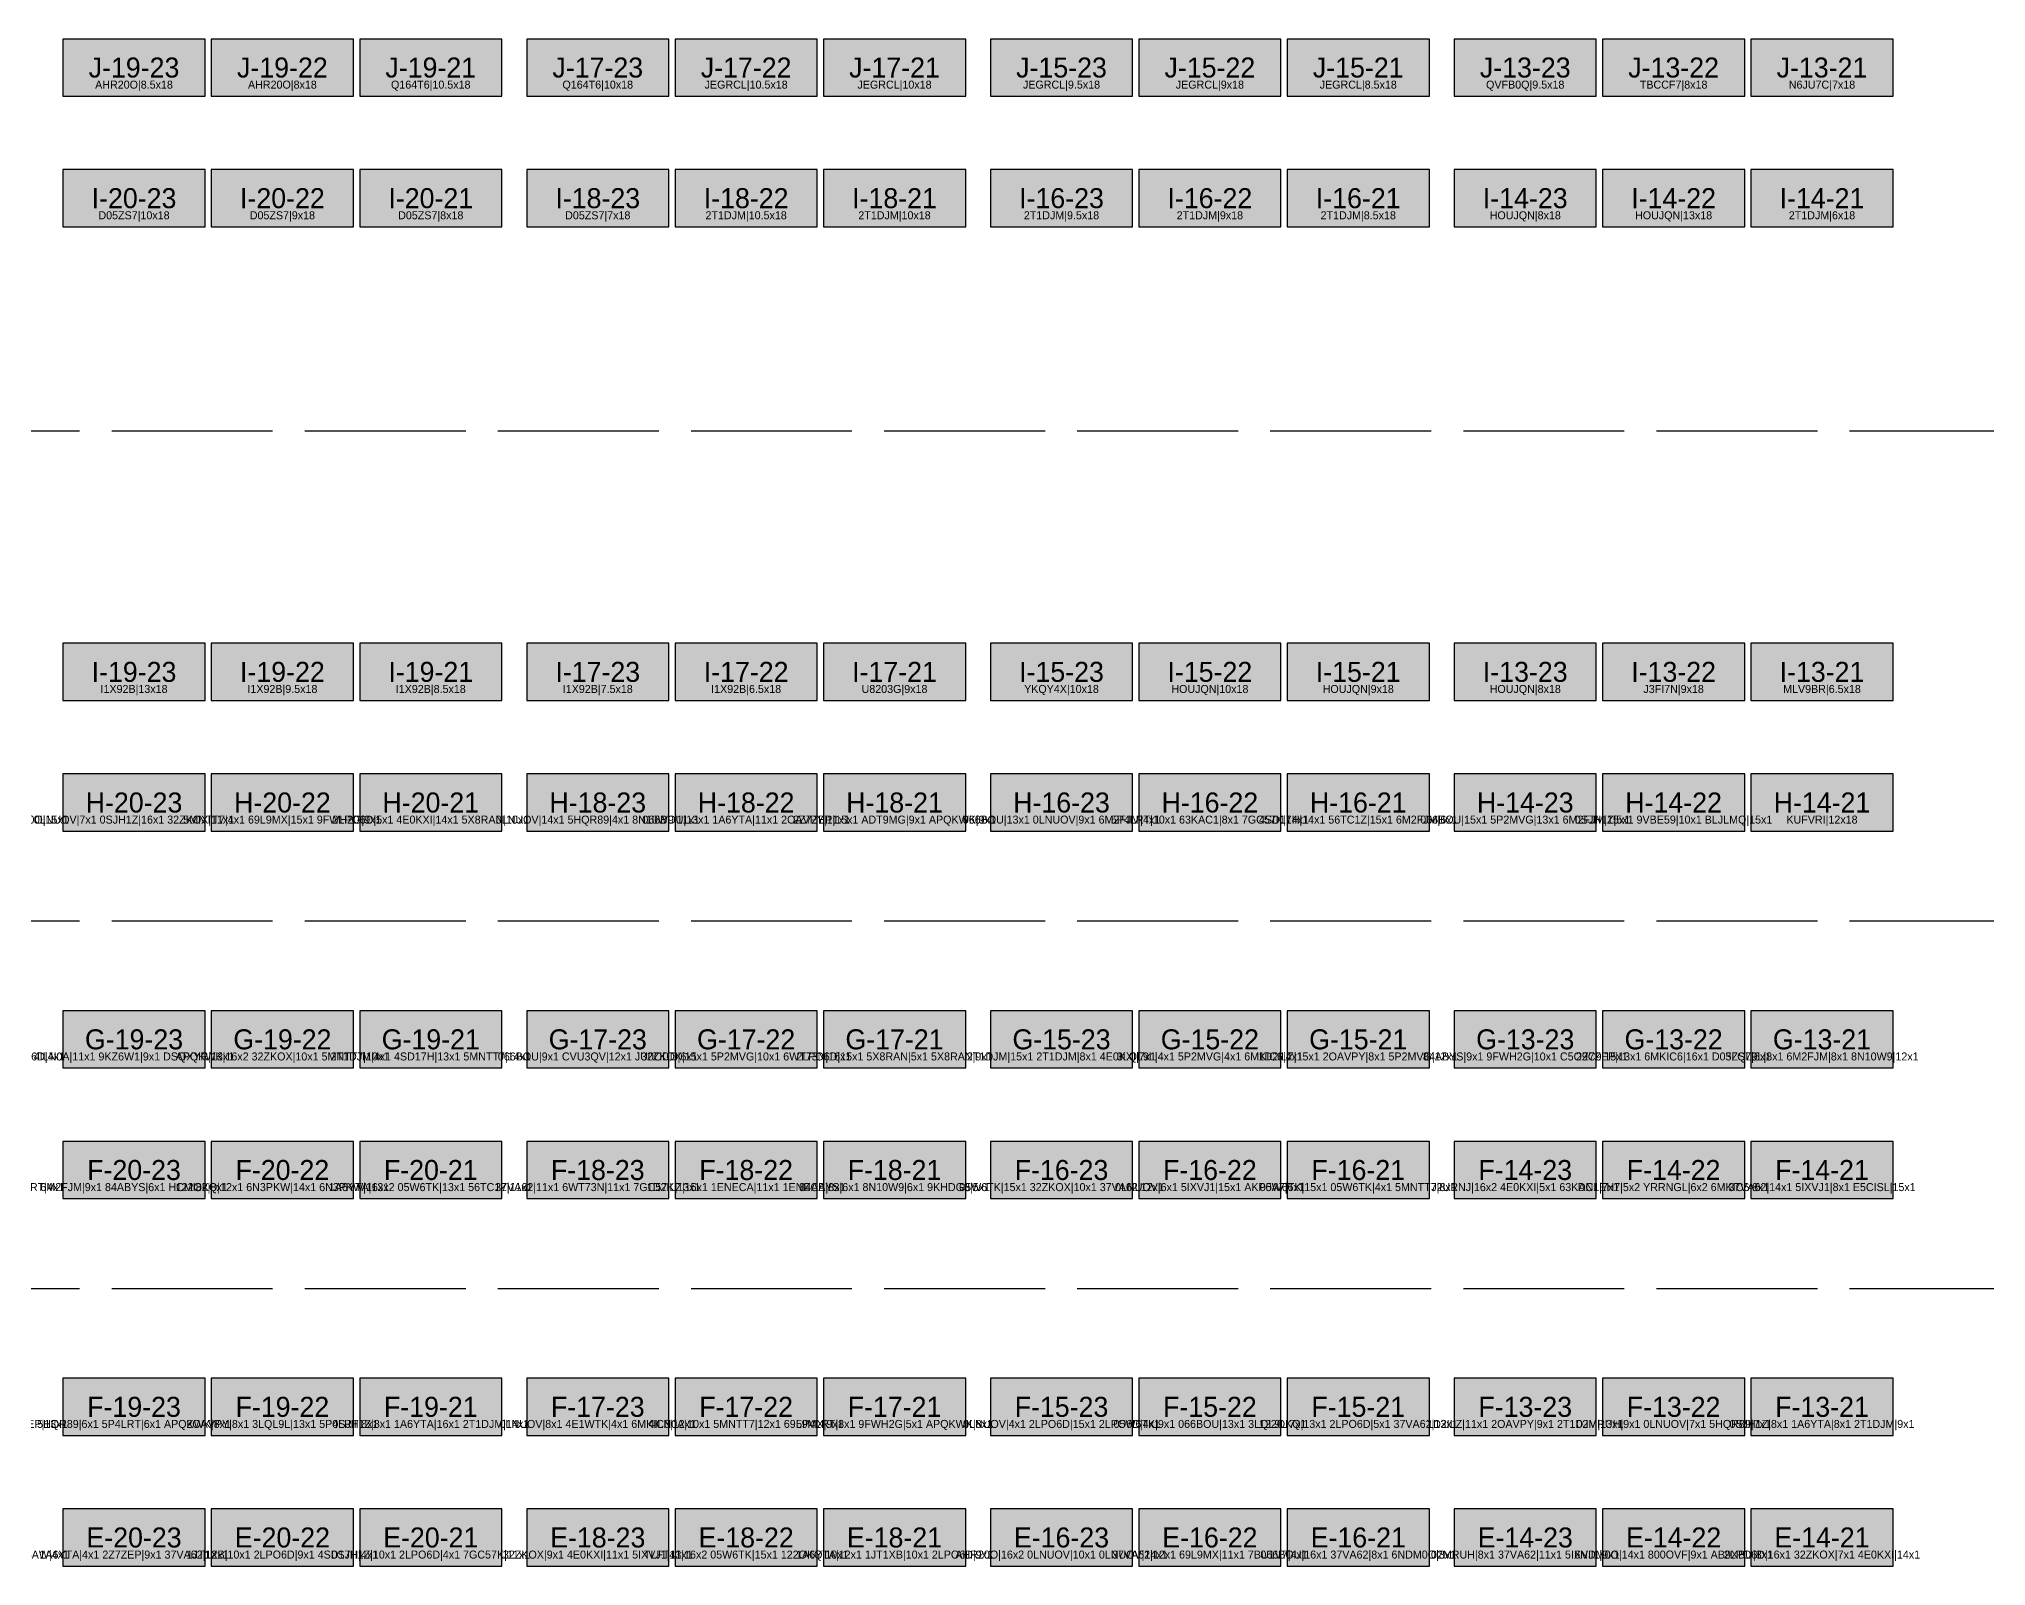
# Model space of a CAD drawing. Header units: metres. Extents: x 0 to 111, y -140 to 53.
# Drawn here: x 10.57 to 25.94, y -53.03 to -40.97 of the extents above; entities that cross this region are included whole.
import ezdxf
from ezdxf.enums import TextEntityAlignment as Align

# ---------------------------------------------------------------- set-up
doc = ezdxf.new("R2010")
doc.units = ezdxf.units.M
doc.linetypes.add('DASHED', pattern=[1.524, 1.27, -0.254])
for name, color, linetype in [('LABELS', 7, 'Continuous'), ('RACK_L2', 7, 'Continuous'), ('STOCK_ONLY', 254, 'Continuous'), ('WALKWAYS', 8, 'Continuous'), ('ZONE_A', 1, 'Continuous'), ('ZONE_B', 30, 'Continuous'), ('ZONE_C', 5, 'Continuous'), ('ZONE_N', 8, 'Continuous')]:
    doc.layers.add(name, color=color, linetype=linetype)

msp = doc.modelspace()

# ---------------------------------------------------------------- hatches: boundary and pattern name
at = {"layer": 'STOCK_ONLY'}
for points in [[(11.93, -41.426), (13.052, -41.426), (13.052, -40.975), (11.93, -40.975)], [(13.101, -41.426), (14.224, -41.426), (14.224, -40.975), (13.101, -40.975)], [(15.59, -41.426), (16.712, -41.426), (16.712, -40.975), (15.59, -40.975)], [(18.079, -41.426), (19.201, -41.426), (19.201, -40.975), (18.079, -40.975)], [(19.25, -41.426), (20.372, -41.426), (20.372, -40.975), (19.25, -40.975)], [(20.421, -41.426), (21.544, -41.426), (21.544, -40.975), (20.421, -40.975)], [(13.101, -42.457), (14.224, -42.457), (14.224, -42.006), (13.101, -42.006)], [(16.761, -42.457), (17.884, -42.457), (17.884, -42.006), (16.761, -42.006)], [(18.079, -42.457), (19.201, -42.457), (19.201, -42.006), (18.079, -42.006)], [(21.739, -42.457), (22.861, -42.457), (22.861, -42.006), (21.739, -42.006)], [(11.93, -53.026), (13.052, -53.026), (13.052, -52.575), (11.93, -52.575)]]:
    msp.add_hatch(color=254, dxfattribs=at).paths.add_polyline_path(points)
at = {"layer": 'ZONE_A'}
for points in [[(10.759, -41.426), (11.881, -41.426), (11.881, -40.975), (10.759, -40.975)], [(16.761, -41.426), (17.884, -41.426), (17.884, -40.975), (16.761, -40.975)], [(21.739, -41.426), (22.861, -41.426), (22.861, -40.975), (21.739, -40.975)], [(22.91, -41.426), (24.032, -41.426), (24.032, -40.975), (22.91, -40.975)], [(10.759, -42.457), (11.881, -42.457), (11.881, -42.006), (10.759, -42.006)], [(11.93, -42.457), (13.052, -42.457), (13.052, -42.006), (11.93, -42.006)], [(15.59, -42.457), (16.712, -42.457), (16.712, -42.006), (15.59, -42.006)], [(19.25, -42.457), (20.372, -42.457), (20.372, -42.006), (19.25, -42.006)], [(20.421, -42.457), (21.544, -42.457), (21.544, -42.006), (20.421, -42.006)], [(11.93, -46.194), (13.052, -46.194), (13.052, -45.743), (11.93, -45.743)], [(22.91, -46.194), (24.032, -46.194), (24.032, -45.743), (22.91, -45.743)], [(13.101, -47.226), (14.224, -47.226), (14.224, -46.775), (13.101, -46.775)], [(14.419, -47.226), (15.541, -47.226), (15.541, -46.775), (14.419, -46.775)], [(15.59, -47.226), (16.712, -47.226), (16.712, -46.775), (15.59, -46.775)], [(18.079, -47.226), (19.201, -47.226), (19.201, -46.775), (18.079, -46.775)], [(19.25, -47.226), (20.372, -47.226), (20.372, -46.775), (19.25, -46.775)], [(20.421, -47.226), (21.544, -47.226), (21.544, -46.775), (20.421, -46.775)], [(24.081, -47.226), (25.204, -47.226), (25.204, -46.775), (24.081, -46.775)], [(11.93, -49.094), (13.052, -49.094), (13.052, -48.643), (11.93, -48.643)], [(13.101, -49.094), (14.224, -49.094), (14.224, -48.643), (13.101, -48.643)], [(15.59, -49.094), (16.712, -49.094), (16.712, -48.643), (15.59, -48.643)], [(16.761, -49.094), (17.884, -49.094), (17.884, -48.643), (16.761, -48.643)], [(18.079, -49.094), (19.201, -49.094), (19.201, -48.643), (18.079, -48.643)], [(24.081, -49.094), (25.204, -49.094), (25.204, -48.643), (24.081, -48.643)], [(10.759, -50.126), (11.881, -50.126), (11.881, -49.675), (10.759, -49.675)], [(11.93, -50.126), (13.052, -50.126), (13.052, -49.675), (11.93, -49.675)], [(13.101, -50.126), (14.224, -50.126), (14.224, -49.675), (13.101, -49.675)], [(15.59, -50.126), (16.712, -50.126), (16.712, -49.675), (15.59, -49.675)], [(16.761, -50.126), (17.884, -50.126), (17.884, -49.675), (16.761, -49.675)], [(18.079, -50.126), (19.201, -50.126), (19.201, -49.675), (18.079, -49.675)], [(19.25, -50.126), (20.372, -50.126), (20.372, -49.675), (19.25, -49.675)], [(21.739, -50.126), (22.861, -50.126), (22.861, -49.675), (21.739, -49.675)], [(22.91, -50.126), (24.032, -50.126), (24.032, -49.675), (22.91, -49.675)], [(24.081, -50.126), (25.204, -50.126), (25.204, -49.675), (24.081, -49.675)], [(10.759, -51.994), (11.881, -51.994), (11.881, -51.543), (10.759, -51.543)], [(11.93, -51.994), (13.052, -51.994), (13.052, -51.543), (11.93, -51.543)], [(13.101, -51.994), (14.224, -51.994), (14.224, -51.543), (13.101, -51.543)], [(18.079, -51.994), (19.201, -51.994), (19.201, -51.543), (18.079, -51.543)], [(19.25, -51.994), (20.372, -51.994), (20.372, -51.543), (19.25, -51.543)], [(20.421, -51.994), (21.544, -51.994), (21.544, -51.543), (20.421, -51.543)], [(21.739, -51.994), (22.861, -51.994), (22.861, -51.543), (21.739, -51.543)], [(22.91, -51.994), (24.032, -51.994), (24.032, -51.543), (22.91, -51.543)], [(24.081, -51.994), (25.204, -51.994), (25.204, -51.543), (24.081, -51.543)], [(15.59, -53.026), (16.712, -53.026), (16.712, -52.575), (15.59, -52.575)], [(16.761, -53.026), (17.884, -53.026), (17.884, -52.575), (16.761, -52.575)], [(18.079, -53.026), (19.201, -53.026), (19.201, -52.575), (18.079, -52.575)], [(19.25, -53.026), (20.372, -53.026), (20.372, -52.575), (19.25, -52.575)], [(20.421, -53.026), (21.544, -53.026), (21.544, -52.575), (20.421, -52.575)], [(22.91, -53.026), (24.032, -53.026), (24.032, -52.575), (22.91, -52.575)]]:
    msp.add_hatch(color=1, dxfattribs=at).paths.add_polyline_path(points)
at = {"layer": 'ZONE_B'}
for points in [[(14.419, -41.426), (15.541, -41.426), (15.541, -40.975), (14.419, -40.975)], [(24.081, -41.426), (25.204, -41.426), (25.204, -40.975), (24.081, -40.975)], [(14.419, -42.457), (15.541, -42.457), (15.541, -42.006), (14.419, -42.006)], [(22.91, -42.457), (24.032, -42.457), (24.032, -42.006), (22.91, -42.006)], [(24.081, -42.457), (25.204, -42.457), (25.204, -42.006), (24.081, -42.006)], [(10.759, -46.194), (11.881, -46.194), (11.881, -45.743), (10.759, -45.743)], [(13.101, -46.194), (14.224, -46.194), (14.224, -45.743), (13.101, -45.743)], [(14.419, -46.194), (15.541, -46.194), (15.541, -45.743), (14.419, -45.743)], [(16.761, -46.194), (17.884, -46.194), (17.884, -45.743), (16.761, -45.743)], [(18.079, -46.194), (19.201, -46.194), (19.201, -45.743), (18.079, -45.743)], [(19.25, -46.194), (20.372, -46.194), (20.372, -45.743), (19.25, -45.743)], [(20.421, -46.194), (21.544, -46.194), (21.544, -45.743), (20.421, -45.743)], [(21.739, -46.194), (22.861, -46.194), (22.861, -45.743), (21.739, -45.743)], [(11.93, -47.226), (13.052, -47.226), (13.052, -46.775), (11.93, -46.775)], [(16.761, -47.226), (17.884, -47.226), (17.884, -46.775), (16.761, -46.775)], [(21.739, -47.226), (22.861, -47.226), (22.861, -46.775), (21.739, -46.775)], [(22.91, -47.226), (24.032, -47.226), (24.032, -46.775), (22.91, -46.775)], [(10.759, -49.094), (11.881, -49.094), (11.881, -48.643), (10.759, -48.643)], [(14.419, -49.094), (15.541, -49.094), (15.541, -48.643), (14.419, -48.643)], [(19.25, -49.094), (20.372, -49.094), (20.372, -48.643), (19.25, -48.643)], [(20.421, -49.094), (21.544, -49.094), (21.544, -48.643), (20.421, -48.643)], [(22.91, -49.094), (24.032, -49.094), (24.032, -48.643), (22.91, -48.643)], [(20.421, -50.126), (21.544, -50.126), (21.544, -49.675), (20.421, -49.675)], [(14.419, -51.994), (15.541, -51.994), (15.541, -51.543), (14.419, -51.543)], [(15.59, -51.994), (16.712, -51.994), (16.712, -51.543), (15.59, -51.543)], [(16.761, -51.994), (17.884, -51.994), (17.884, -51.543), (16.761, -51.543)], [(13.101, -53.026), (14.224, -53.026), (14.224, -52.575), (13.101, -52.575)], [(21.739, -53.026), (22.861, -53.026), (22.861, -52.575), (21.739, -52.575)], [(24.081, -53.026), (25.204, -53.026), (25.204, -52.575), (24.081, -52.575)]]:
    msp.add_hatch(color=30, dxfattribs=at).paths.add_polyline_path(points)
at = {"layer": 'ZONE_C'}
for points in [[(15.59, -46.194), (16.712, -46.194), (16.712, -45.743), (15.59, -45.743)], [(24.081, -46.194), (25.204, -46.194), (25.204, -45.743), (24.081, -45.743)], [(10.759, -47.226), (11.881, -47.226), (11.881, -46.775), (10.759, -46.775)], [(14.419, -50.126), (15.541, -50.126), (15.541, -49.675), (14.419, -49.675)], [(10.759, -53.026), (11.881, -53.026), (11.881, -52.575), (10.759, -52.575)], [(14.419, -53.026), (15.541, -53.026), (15.541, -52.575), (14.419, -52.575)]]:
    msp.add_hatch(color=5, dxfattribs=at).paths.add_polyline_path(points)
at = {"layer": 'ZONE_N'}
msp.add_hatch(color=8, dxfattribs=at).paths.add_polyline_path([(21.739, -49.094), (22.861, -49.094), (22.861, -48.643), (21.739, -48.643)])

# ---------------------------------------------------------------- linework, layer by layer
at = {"layer": 'RACK_L2'}
for points in [[(10.759, -41.426), (11.881, -41.426), (11.881, -40.975), (10.759, -40.975)], [(11.93, -41.426), (13.052, -41.426), (13.052, -40.975), (11.93, -40.975)], [(13.101, -41.426), (14.224, -41.426), (14.224, -40.975), (13.101, -40.975)], [(14.419, -41.426), (15.541, -41.426), (15.541, -40.975), (14.419, -40.975)], [(15.59, -41.426), (16.712, -41.426), (16.712, -40.975), (15.59, -40.975)], [(16.761, -41.426), (17.884, -41.426), (17.884, -40.975), (16.761, -40.975)], [(18.079, -41.426), (19.201, -41.426), (19.201, -40.975), (18.079, -40.975)], [(19.25, -41.426), (20.372, -41.426), (20.372, -40.975), (19.25, -40.975)], [(20.421, -41.426), (21.544, -41.426), (21.544, -40.975), (20.421, -40.975)], [(21.739, -41.426), (22.861, -41.426), (22.861, -40.975), (21.739, -40.975)], [(22.91, -41.426), (24.032, -41.426), (24.032, -40.975), (22.91, -40.975)], [(24.081, -41.426), (25.204, -41.426), (25.204, -40.975), (24.081, -40.975)], [(10.759, -42.457), (11.881, -42.457), (11.881, -42.006), (10.759, -42.006)], [(11.93, -42.457), (13.052, -42.457), (13.052, -42.006), (11.93, -42.006)], [(13.101, -42.457), (14.224, -42.457), (14.224, -42.006), (13.101, -42.006)], [(14.419, -42.457), (15.541, -42.457), (15.541, -42.006), (14.419, -42.006)], [(15.59, -42.457), (16.712, -42.457), (16.712, -42.006), (15.59, -42.006)], [(16.761, -42.457), (17.884, -42.457), (17.884, -42.006), (16.761, -42.006)], [(18.079, -42.457), (19.201, -42.457), (19.201, -42.006), (18.079, -42.006)], [(19.25, -42.457), (20.372, -42.457), (20.372, -42.006), (19.25, -42.006)], [(20.421, -42.457), (21.544, -42.457), (21.544, -42.006), (20.421, -42.006)], [(21.739, -42.457), (22.861, -42.457), (22.861, -42.006), (21.739, -42.006)], [(22.91, -42.457), (24.032, -42.457), (24.032, -42.006), (22.91, -42.006)], [(24.081, -42.457), (25.204, -42.457), (25.204, -42.006), (24.081, -42.006)], [(10.759, -46.194), (11.881, -46.194), (11.881, -45.743), (10.759, -45.743)], [(11.93, -46.194), (13.052, -46.194), (13.052, -45.743), (11.93, -45.743)], [(13.101, -46.194), (14.224, -46.194), (14.224, -45.743), (13.101, -45.743)], [(14.419, -46.194), (15.541, -46.194), (15.541, -45.743), (14.419, -45.743)], [(15.59, -46.194), (16.712, -46.194), (16.712, -45.743), (15.59, -45.743)], [(16.761, -46.194), (17.884, -46.194), (17.884, -45.743), (16.761, -45.743)], [(18.079, -46.194), (19.201, -46.194), (19.201, -45.743), (18.079, -45.743)], [(19.25, -46.194), (20.372, -46.194), (20.372, -45.743), (19.25, -45.743)], [(20.421, -46.194), (21.544, -46.194), (21.544, -45.743), (20.421, -45.743)], [(21.739, -46.194), (22.861, -46.194), (22.861, -45.743), (21.739, -45.743)], [(22.91, -46.194), (24.032, -46.194), (24.032, -45.743), (22.91, -45.743)], [(24.081, -46.194), (25.204, -46.194), (25.204, -45.743), (24.081, -45.743)], [(10.759, -47.226), (11.881, -47.226), (11.881, -46.775), (10.759, -46.775)], [(11.93, -47.226), (13.052, -47.226), (13.052, -46.775), (11.93, -46.775)], [(13.101, -47.226), (14.224, -47.226), (14.224, -46.775), (13.101, -46.775)], [(14.419, -47.226), (15.541, -47.226), (15.541, -46.775), (14.419, -46.775)], [(15.59, -47.226), (16.712, -47.226), (16.712, -46.775), (15.59, -46.775)], [(16.761, -47.226), (17.884, -47.226), (17.884, -46.775), (16.761, -46.775)], [(18.079, -47.226), (19.201, -47.226), (19.201, -46.775), (18.079, -46.775)], [(19.25, -47.226), (20.372, -47.226), (20.372, -46.775), (19.25, -46.775)], [(20.421, -47.226), (21.544, -47.226), (21.544, -46.775), (20.421, -46.775)], [(21.739, -47.226), (22.861, -47.226), (22.861, -46.775), (21.739, -46.775)], [(22.91, -47.226), (24.032, -47.226), (24.032, -46.775), (22.91, -46.775)], [(24.081, -47.226), (25.204, -47.226), (25.204, -46.775), (24.081, -46.775)], [(10.759, -49.094), (11.881, -49.094), (11.881, -48.643), (10.759, -48.643)], [(11.93, -49.094), (13.052, -49.094), (13.052, -48.643), (11.93, -48.643)], [(13.101, -49.094), (14.224, -49.094), (14.224, -48.643), (13.101, -48.643)], [(14.419, -49.094), (15.541, -49.094), (15.541, -48.643), (14.419, -48.643)], [(15.59, -49.094), (16.712, -49.094), (16.712, -48.643), (15.59, -48.643)], [(16.761, -49.094), (17.884, -49.094), (17.884, -48.643), (16.761, -48.643)], [(18.079, -49.094), (19.201, -49.094), (19.201, -48.643), (18.079, -48.643)], [(19.25, -49.094), (20.372, -49.094), (20.372, -48.643), (19.25, -48.643)], [(20.421, -49.094), (21.544, -49.094), (21.544, -48.643), (20.421, -48.643)], [(21.739, -49.094), (22.861, -49.094), (22.861, -48.643), (21.739, -48.643)], [(22.91, -49.094), (24.032, -49.094), (24.032, -48.643), (22.91, -48.643)], [(24.081, -49.094), (25.204, -49.094), (25.204, -48.643), (24.081, -48.643)], [(10.759, -50.126), (11.881, -50.126), (11.881, -49.675), (10.759, -49.675)], [(11.93, -50.126), (13.052, -50.126), (13.052, -49.675), (11.93, -49.675)], [(13.101, -50.126), (14.224, -50.126), (14.224, -49.675), (13.101, -49.675)], [(14.419, -50.126), (15.541, -50.126), (15.541, -49.675), (14.419, -49.675)], [(15.59, -50.126), (16.712, -50.126), (16.712, -49.675), (15.59, -49.675)], [(16.761, -50.126), (17.884, -50.126), (17.884, -49.675), (16.761, -49.675)], [(18.079, -50.126), (19.201, -50.126), (19.201, -49.675), (18.079, -49.675)], [(19.25, -50.126), (20.372, -50.126), (20.372, -49.675), (19.25, -49.675)], [(20.421, -50.126), (21.544, -50.126), (21.544, -49.675), (20.421, -49.675)], [(21.739, -50.126), (22.861, -50.126), (22.861, -49.675), (21.739, -49.675)], [(22.91, -50.126), (24.032, -50.126), (24.032, -49.675), (22.91, -49.675)], [(24.081, -50.126), (25.204, -50.126), (25.204, -49.675), (24.081, -49.675)], [(10.759, -51.994), (11.881, -51.994), (11.881, -51.543), (10.759, -51.543)], [(11.93, -51.994), (13.052, -51.994), (13.052, -51.543), (11.93, -51.543)], [(13.101, -51.994), (14.224, -51.994), (14.224, -51.543), (13.101, -51.543)], [(14.419, -51.994), (15.541, -51.994), (15.541, -51.543), (14.419, -51.543)], [(15.59, -51.994), (16.712, -51.994), (16.712, -51.543), (15.59, -51.543)], [(16.761, -51.994), (17.884, -51.994), (17.884, -51.543), (16.761, -51.543)], [(18.079, -51.994), (19.201, -51.994), (19.201, -51.543), (18.079, -51.543)], [(19.25, -51.994), (20.372, -51.994), (20.372, -51.543), (19.25, -51.543)], [(20.421, -51.994), (21.544, -51.994), (21.544, -51.543), (20.421, -51.543)], [(21.739, -51.994), (22.861, -51.994), (22.861, -51.543), (21.739, -51.543)], [(22.91, -51.994), (24.032, -51.994), (24.032, -51.543), (22.91, -51.543)], [(24.081, -51.994), (25.204, -51.994), (25.204, -51.543), (24.081, -51.543)], [(10.759, -53.026), (11.881, -53.026), (11.881, -52.575), (10.759, -52.575)], [(11.93, -53.026), (13.052, -53.026), (13.052, -52.575), (11.93, -52.575)], [(13.101, -53.026), (14.224, -53.026), (14.224, -52.575), (13.101, -52.575)], [(14.419, -53.026), (15.541, -53.026), (15.541, -52.575), (14.419, -52.575)], [(15.59, -53.026), (16.712, -53.026), (16.712, -52.575), (15.59, -52.575)], [(16.761, -53.026), (17.884, -53.026), (17.884, -52.575), (16.761, -52.575)], [(18.079, -53.026), (19.201, -53.026), (19.201, -52.575), (18.079, -52.575)], [(19.25, -53.026), (20.372, -53.026), (20.372, -52.575), (19.25, -52.575)], [(20.421, -53.026), (21.544, -53.026), (21.544, -52.575), (20.421, -52.575)], [(21.739, -53.026), (22.861, -53.026), (22.861, -52.575), (21.739, -52.575)], [(22.91, -53.026), (24.032, -53.026), (24.032, -52.575), (22.91, -52.575)], [(24.081, -53.026), (25.204, -53.026), (25.204, -52.575), (24.081, -52.575)]]:
    msp.add_lwpolyline(points, close=True, dxfattribs=at)
at = {"layer": 'WALKWAYS', "linetype": 'DASHED'}
for p, q in [((2, -44.068), (48.456, -44.068)), ((2, -47.934), (48.456, -47.934)), ((2, -50.834), (48.456, -50.834))]:
    msp.add_line(p, q, dxfattribs=at)

# ---------------------------------------------------------------- texts
at = {"layer": 'LABELS'}
for s, height, p in [('J-19-23', 0.1579, (11.32, -41.2)), ('J-19-22', 0.1579, (12.491, -41.2)), ('J-19-21', 0.1579, (13.662, -41.2)), ('J-17-23', 0.1579, (14.98, -41.2)), ('J-17-22', 0.1579, (16.151, -41.2)), ('J-17-21', 0.1579, (17.322, -41.2)), ('J-15-23', 0.1579, (18.64, -41.2)), ('J-15-22', 0.1579, (19.811, -41.2)), ('J-15-21', 0.1579, (20.982, -41.2)), ('J-13-23', 0.1579, (22.3, -41.2)), ('J-13-22', 0.1579, (23.471, -41.2)), ('J-13-21', 0.1579, (24.642, -41.2)), ('AHR20O|8.5x18', 0.06314, (11.32, -41.335)), ('AHR20O|8x18', 0.06314, (12.491, -41.335)), ('Q164T6|10.5x18', 0.06314, (13.662, -41.335)), ('Q164T6|10x18', 0.06314, (14.98, -41.335)), ('JEGRCL|10.5x18', 0.06314, (16.151, -41.335)), ('JEGRCL|10x18', 0.06314, (17.322, -41.335)), ('JEGRCL|9.5x18', 0.06314, (18.64, -41.335)), ('JEGRCL|9x18', 0.06314, (19.811, -41.335)), ('JEGRCL|8.5x18', 0.06314, (20.982, -41.335)), ('QVFB0Q|9.5x18', 0.06314, (22.3, -41.335)), ('TBCCF7|8x18', 0.06314, (23.471, -41.335)), ('N6JU7C|7x18', 0.06314, (24.642, -41.335)), ('I-20-23', 0.1579, (11.32, -42.231)), ('I-20-22', 0.1579, (12.491, -42.231)), ('I-20-21', 0.1579, (13.662, -42.231)), ('I-18-23', 0.1579, (14.98, -42.231)), ('I-18-22', 0.1579, (16.151, -42.231)), ('I-18-21', 0.1579, (17.322, -42.231)), ('I-16-23', 0.1579, (18.64, -42.231)), ('I-16-22', 0.1579, (19.811, -42.231)), ('I-16-21', 0.1579, (20.982, -42.231)), ('I-14-23', 0.1579, (22.3, -42.231)), ('I-14-22', 0.1579, (23.471, -42.231)), ('I-14-21', 0.1579, (24.642, -42.231)), ('D05ZS7|10x18', 0.06314, (11.32, -42.366)), ('D05ZS7|9x18', 0.06314, (12.491, -42.366)), ('D05ZS7|8x18', 0.06314, (13.662, -42.366)), ('D05ZS7|7x18', 0.06314, (14.98, -42.366)), ('2T1DJM|10.5x18', 0.06314, (16.151, -42.366)), ('2T1DJM|10x18', 0.06314, (17.322, -42.366)), ('2T1DJM|9.5x18', 0.06314, (18.64, -42.366)), ('2T1DJM|9x18', 0.06314, (19.811, -42.366)), ('2T1DJM|8.5x18', 0.06314, (20.982, -42.366)), ('HOUJQN|8x18', 0.06314, (22.3, -42.366)), ('HOUJQN|13x18', 0.06314, (23.471, -42.366)), ('2T1DJM|6x18', 0.06314, (24.642, -42.366)), ('I-19-23', 0.1579, (11.32, -45.969)), ('I-19-22', 0.1579, (12.491, -45.969)), ('I-19-21', 0.1579, (13.662, -45.969)), ('I-17-23', 0.1579, (14.98, -45.969)), ('I-17-22', 0.1579, (16.151, -45.969)), ('I-17-21', 0.1579, (17.322, -45.969)), ('I-15-23', 0.1579, (18.64, -45.969)), ('I-15-22', 0.1579, (19.811, -45.969)), ('I-15-21', 0.1579, (20.982, -45.969)), ('I-13-23', 0.1579, (22.3, -45.969)), ('I-13-22', 0.1579, (23.471, -45.969)), ('I-13-21', 0.1579, (24.642, -45.969)), ('I1X92B|13x18', 0.06314, (11.32, -46.104)), ('I1X92B|9.5x18', 0.06314, (12.491, -46.104)), ('I1X92B|8.5x18', 0.06314, (13.662, -46.104)), ('I1X92B|7.5x18', 0.06314, (14.98, -46.104)), ('I1X92B|6.5x18', 0.06314, (16.151, -46.104)), ('U8203G|9x18', 0.06314, (17.322, -46.104)), ('YKQY4X|10x18', 0.06314, (18.64, -46.104)), ('HOUJQN|10x18', 0.06314, (19.811, -46.104)), ('HOUJQN|9x18', 0.06314, (20.982, -46.104)), ('HOUJQN|8x18', 0.06314, (22.3, -46.104)), ('J3FI7N|9x18', 0.06314, (23.471, -46.104)), ('MLV9BR|6.5x18', 0.06314, (24.642, -46.104)), ('H-20-23', 0.1579, (11.32, -47)), ('H-20-22', 0.1579, (12.491, -47)), ('H-20-21', 0.1579, (13.662, -47)), ('H-18-23', 0.1579, (14.98, -47)), ('H-18-22', 0.1579, (16.151, -47)), ('H-18-21', 0.1579, (17.322, -47)), ('H-16-23', 0.1579, (18.64, -47)), ('H-16-22', 0.1579, (19.811, -47)), ('H-16-21', 0.1579, (20.982, -47)), ('H-14-23', 0.1579, (22.3, -47)), ('H-14-22', 0.1579, (23.471, -47)), ('H-14-21', 0.1579, (24.642, -47)), ('2Z7ZEP|11x1 5MNTT7|8x1 6NDM0O|15x1', 0.06314, (10.002, -47.135)), ('0LNUOV|7x1 0SJH1Z|16x1 32ZKOX|11x1', 0.06314, (11.32, -47.135)), ('5MNTT7|4x1 69L9MX|15x1 9FWH2G|9x1', 0.06314, (12.491, -47.135)), ('2LPO6D|5x1 4E0KXI|14x1 5X8RAN|10x1', 0.06314, (13.662, -47.135)), ('0LNUOV|14x1 5HQR89|4x1 8N10W9|11x1', 0.06314, (14.98, -47.135)), ('066BOU|13x1 1A6YTA|11x1 2OAVPY|11x1', 0.06314, (16.151, -47.135)), ('2Z7ZEP|15x1 ADT9MG|9x1 APQKWK|9x1', 0.06314, (17.322, -47.135)), ('066BOU|13x1 0LNUOV|9x1 6M2FJM|4x1', 0.06314, (18.64, -47.135)), ('5P4LRT|10x1 63KAC1|8x1 7GC57K|14x1', 0.06314, (19.811, -47.135)), ('4SD17H|14x1 56TC1Z|15x1 6M2FJM|6x1', 0.06314, (20.982, -47.135)), ('066BOU|15x1 5P2MVG|13x1 6M2FJM|15x1', 0.06314, (22.3, -47.135)), ('0SJH1Z|5x1 9VBE59|10x1 BLJLMQ|15x1', 0.06314, (23.471, -47.135)), ('KUFVRI|12x18', 0.06314, (24.642, -47.135)), ('G-19-23', 0.1579, (11.32, -48.869)), ('G-19-22', 0.1579, (12.491, -48.869)), ('G-19-21', 0.1579, (13.662, -48.869)), ('G-17-23', 0.1579, (14.98, -48.869)), ('G-17-22', 0.1579, (16.151, -48.869)), ('G-17-21', 0.1579, (17.322, -48.869)), ('G-15-23', 0.1579, (18.64, -48.869)), ('G-15-22', 0.1579, (19.811, -48.869)), ('G-15-21', 0.1579, (20.982, -48.869)), ('G-13-23', 0.1579, (22.3, -48.869)), ('G-13-22', 0.1579, (23.471, -48.869)), ('G-13-21', 0.1579, (24.642, -48.869)), ('0SJH1Z|16x1 1JT1XB|12x1 2LPO6D|4x1', 0.06314, (10.002, -49.004)), ('4ILN0A|11x1 9KZ6W1|9x1 DSQXYR|13x1', 0.06314, (11.32, -49.004)), ('APQKWK|16x2 32ZKOX|10x1 5MNTT7|10x1', 0.06314, (12.491, -49.004)), ('2T1DJM|4x1 4SD17H|13x1 5MNTT7|14x1', 0.06314, (13.662, -49.004)), ('066BOU|9x1 CVU3QV|12x1 JU0ODD|6x1', 0.06314, (14.98, -49.004)), ('32ZKOX|15x1 5P2MVG|10x1 6WT73N|16x1', 0.06314, (16.151, -49.004)), ('2LPO6D|15x1 5X8RAN|5x1 5X8RAN|9x1', 0.06314, (17.322, -49.004)), ('2T1DJM|15x1 2T1DJM|8x1 4E0KXI|7x1', 0.06314, (18.64, -49.004)), ('3LQL9L|4x1 5P2MVG|4x1 6MKIC6|4x1', 0.06314, (19.811, -49.004)), ('1D2ILZ|15x1 2OAVPY|8x1 5P2MVG|12x1', 0.06314, (20.982, -49.004)), ('84ABYS|9x1 9FWH2G|10x1 C5O9C9|15x1', 0.06314, (22.3, -49.004)), ('2Z7ZEP|13x1 6MKIC6|16x1 D05ZS7|6x1', 0.06314, (23.471, -49.004)), ('3LQL9L|8x1 6M2FJM|8x1 8N10W9|12x1', 0.06314, (24.642, -49.004)), ('F-20-23', 0.1579, (11.32, -49.9)), ('F-20-22', 0.1579, (12.491, -49.9)), ('F-20-21', 0.1579, (13.662, -49.9)), ('F-18-23', 0.1579, (14.98, -49.9)), ('F-18-22', 0.1579, (16.151, -49.9)), ('F-18-21', 0.1579, (17.322, -49.9)), ('F-16-23', 0.1579, (18.64, -49.9)), ('F-16-22', 0.1579, (19.811, -49.9)), ('F-16-21', 0.1579, (20.982, -49.9)), ('F-14-23', 0.1579, (22.3, -49.9)), ('F-14-22', 0.1579, (23.471, -49.9)), ('F-14-21', 0.1579, (24.642, -49.9)), ('0LNUOV|13x1 2T1DJM|4x1 5P4LRT|4x1', 0.06314, (10.002, -50.035)), ('6M2FJM|9x1 84ABYS|6x1 HCMI82|8x1', 0.06314, (11.32, -50.035)), ('122OKQ|12x1 6N3PKW|14x1 6N3PKW|16x1', 0.06314, (12.491, -50.035)), ('1A6YTA|13x2 05W6TK|13x1 56TC1Z|11x1', 0.06314, (13.662, -50.035)), ('37VA62|11x1 6WT73N|11x1 7GC57K|13x1', 0.06314, (14.98, -50.035)), ('1D2ILZ|15x1 1ENECA|11x1 1ENECA|8x1', 0.06314, (16.151, -50.035)), ('84ABYS|6x1 8N10W9|6x1 9KHDG3|5x1', 0.06314, (17.322, -50.035)), ('05W6TK|15x1 32ZKOX|10x1 37VA62|12x1', 0.06314, (18.64, -50.035)), ('0LNUOV|6x1 5IXVJ1|15x1 AKP0A7|6x1', 0.06314, (19.811, -50.035)), ('05W6TK|15x1 05W6TK|4x1 5MNTT7|8x1', 0.06314, (20.982, -50.035)), ('J2URNJ|16x2 4E0KXI|5x1 63KAC1|7x1', 0.06314, (22.3, -50.035)), ('DNLEH7|5x2 YRRNGL|6x2 6MKIC6|8x1', 0.06314, (23.471, -50.035)), ('37VA62|14x1 5IXVJ1|8x1 E5CISL|15x1', 0.06314, (24.642, -50.035)), ('F-19-23', 0.1579, (11.32, -51.769)), ('F-19-22', 0.1579, (12.491, -51.769)), ('F-19-21', 0.1579, (13.662, -51.769)), ('F-17-23', 0.1579, (14.98, -51.769)), ('F-17-22', 0.1579, (16.151, -51.769)), ('F-17-21', 0.1579, (17.322, -51.769)), ('F-15-23', 0.1579, (18.64, -51.769)), ('F-15-22', 0.1579, (19.811, -51.769)), ('F-15-21', 0.1579, (20.982, -51.769)), ('F-13-23', 0.1579, (22.3, -51.769)), ('F-13-22', 0.1579, (23.471, -51.769)), ('F-13-21', 0.1579, (24.642, -51.769)), ('066BOU|4x1 2OAVPY|12x1 2Z7ZEP|13x1', 0.06314, (10.002, -51.904)), ('5HQR89|6x1 5P4LRT|6x1 APQKWK|8x1', 0.06314, (11.32, -51.904)), ('2OAVPY|8x1 3LQL9L|13x1 5P4LRT|8x1', 0.06314, (12.491, -51.904)), ('0SJH1Z|8x1 1A6YTA|16x1 2T1DJM|14x1', 0.06314, (13.662, -51.904)), ('0LNUOV|8x1 4E1WTK|4x1 6MKIC6|12x1', 0.06314, (14.98, -51.904)), ('4ILN0A|10x1 5MNTT7|12x1 69L9MX|9x1', 0.06314, (16.151, -51.904)), ('5P4LRT|8x1 9FWH2G|5x1 APQKWK|8x1', 0.06314, (17.322, -51.904)), ('0LNUOV|4x1 2LPO6D|15x1 2LPO6D|4x1', 0.06314, (18.64, -51.904)), ('05W6TK|9x1 066BOU|13x1 3LQL9L|7x1', 0.06314, (19.811, -51.904)), ('122OKQ|13x1 2LPO6D|5x1 37VA62|13x1', 0.06314, (20.982, -51.904)), ('1D2ILZ|11x1 2OAVPY|9x1 2T1DJM|13x1', 0.06314, (22.3, -51.904)), ('02MRUH|9x1 0LNUOV|7x1 5HQR89|7x1', 0.06314, (23.471, -51.904)), ('0SJH1Z|8x1 1A6YTA|8x1 2T1DJM|9x1', 0.06314, (24.642, -51.904)), ('E-20-23', 0.1579, (11.32, -52.8)), ('E-20-22', 0.1579, (12.491, -52.8)), ('E-20-21', 0.1579, (13.662, -52.8)), ('E-18-23', 0.1579, (14.98, -52.8)), ('E-18-22', 0.1579, (16.151, -52.8)), ('E-18-21', 0.1579, (17.322, -52.8)), ('E-16-23', 0.1579, (18.64, -52.8)), ('E-16-22', 0.1579, (19.811, -52.8)), ('E-16-21', 0.1579, (20.982, -52.8)), ('E-14-23', 0.1579, (22.3, -52.8)), ('E-14-22', 0.1579, (23.471, -52.8)), ('E-14-21', 0.1579, (24.642, -52.8)), ('4SD17H|15x1 5MNTT7|10x1 8D9SAW|4x1', 0.06314, (10.002, -52.935)), ('1A6YTA|4x1 2Z7ZEP|9x1 37VA62|12x1', 0.06314, (11.32, -52.935)), ('1JT1XB|10x1 2LPO6D|9x1 4SD17H|4x1', 0.06314, (12.491, -52.935)), ('0SJH1Z|10x1 2LPO6D|4x1 7GC57K|11x1', 0.06314, (13.662, -52.935)), ('32ZKOX|9x1 4E0KXI|11x1 5IXVJ1|11x1', 0.06314, (14.98, -52.935)), ('TLFT43|16x2 05W6TK|15x1 122OKQ|10x1', 0.06314, (16.151, -52.935)), ('1A6YTA|12x1 1JT1XB|10x1 2LPO6D|9x1', 0.06314, (17.322, -52.935)), ('AHR20O|16x2 0LNUOV|10x1 0LNUOV|14x1', 0.06314, (18.64, -52.935)), ('37VA62|12x1 69L9MX|11x1 7BU1V7|4x1', 0.06314, (19.811, -52.935)), ('066BOU|16x1 37VA62|8x1 6NDM0O|8x1', 0.06314, (20.982, -52.935)), ('02MRUH|8x1 37VA62|11x1 5IXVJ1|9x1', 0.06314, (22.3, -52.935)), ('6NDM0O|14x1 800OVF|9x1 AB9XBU|8x1', 0.06314, (23.471, -52.935)), ('2LPO6D|16x1 32ZKOX|7x1 4E0KXI|14x1', 0.06314, (24.642, -52.935))]:
    msp.add_text(s, height=height, dxfattribs=at).set_placement(p, align=Align.MIDDLE_CENTER)

doc.saveas('drawing.dxf')
